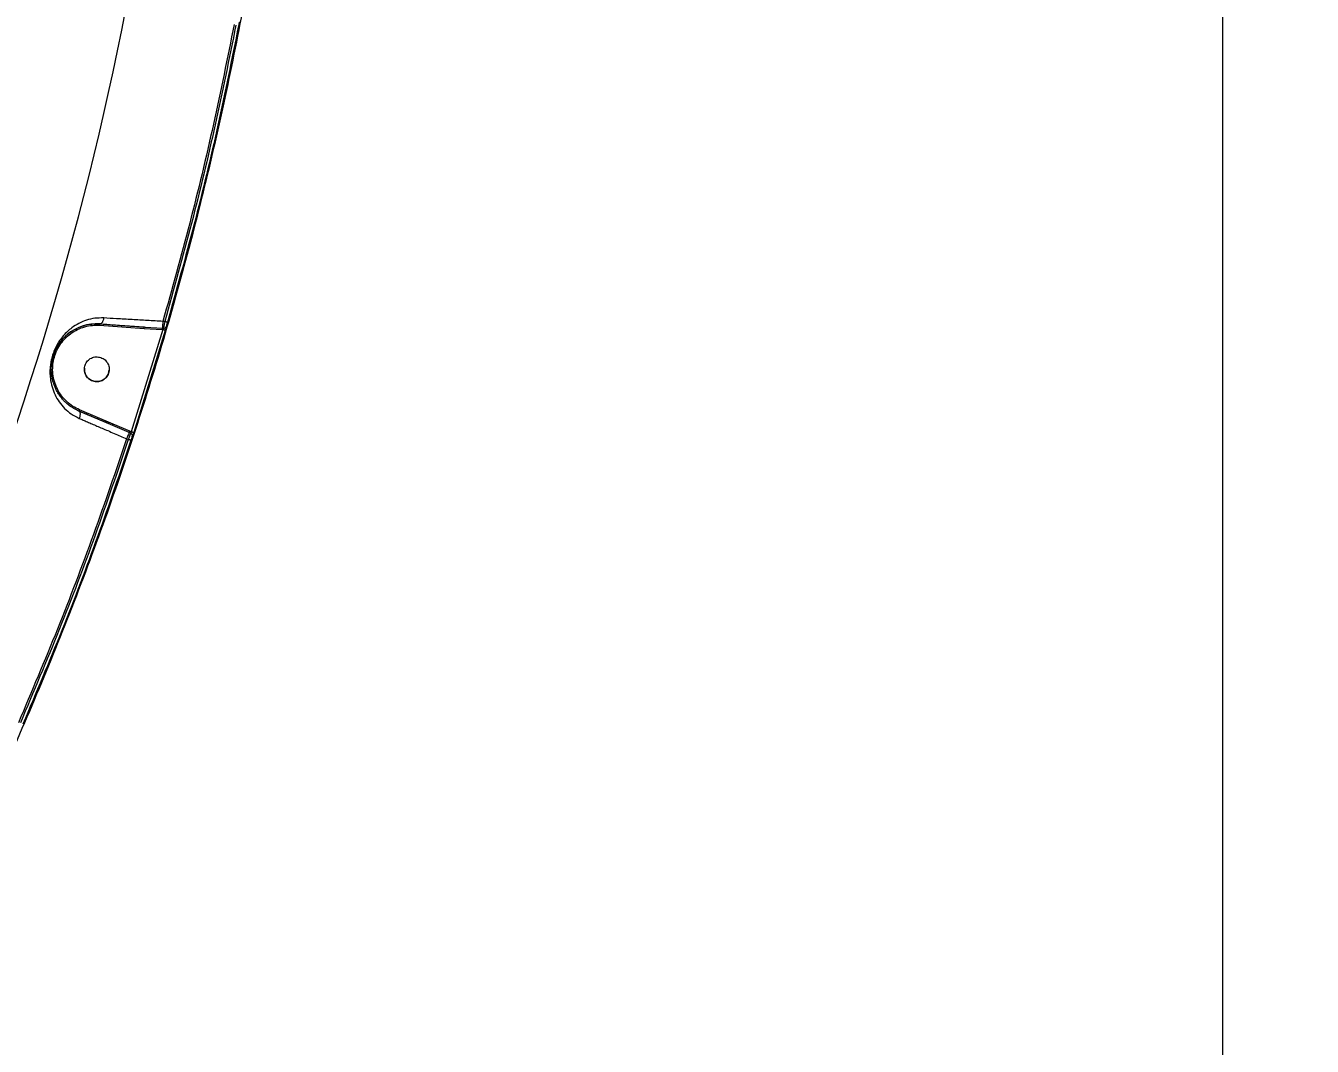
# Model space of a CAD drawing. Header units: millimetres. Extents: x -5713 to 5719, y -6024 to 5481.
# Drawn here: x 2279.6 to 2746.3, y 831.2 to 1201.3 of the extents above; entities that cross this region are included whole.
import ezdxf

# ---------------------------------------------------------------- set-up
doc = ezdxf.new("R2010")
doc.units = ezdxf.units.MM
for name, color, linetype in [('DIKOM_ОБЪЕКТ', 7, 'Continuous'), ('DIKOM_РАЗМЕР_ЗОНА', 7, 'Continuous'), ('DIKOM_РАЗМЕР_ОБЪЕКТА', 7, 'Continuous')]:
    doc.layers.add(name, color=color, linetype=linetype)
doc.styles.add('style1', font='arial.ttf', dxfattribs={"width": 0.8})
doc.dimstyles.new('1-50', dxfattribs={"dimtxt": 300, "dimasz": 200, "dimexe": 100, "dimexo": 0, "dimgap": 100, "dimtad": 1, "dimdec": 0, "dimtxsty": 'style1', "dimcen": 0, "dimclrd": 7, "dimclre": 7, "dimadec": 1, "dimazin": 2, "dimtfac": 1, "dimtdec": 0, "dimtmove": 1, "dimatfit": 3, "dimfxl": 0, "dimlwd": 25, "dimlwe": 18, "dimarcsym": 0})

# ---------------------------------------------------------------- blocks, each defined once
blk = doc.blocks.new('*D16')
at = {"layer": 'Defpoints', "color": 0, "transparency": 16777216}
for p in [(2713.82, 2377.67), (-3598.04, -60.3), (-3598.04, -5183.86)]:
    blk.add_point(p, dxfattribs=at)
at = {"layer": 'DIKOM_РАЗМЕР_ОБЪЕКТА', "color": 7, "lineweight": 18, "transparency": 16777216}
for p, q in [((2713.82, 2377.67), (2713.82, -5283.86)), ((-3598.04, -60.3), (-3598.04, -5283.86))]:
    blk.add_line(p, q, dxfattribs=at)
at = {"layer": 'DIKOM_РАЗМЕР_ОБЪЕКТА', "color": 7, "lineweight": 25, "transparency": 16777216}
blk.add_line((2513.82, -5183.86), (-3398.04, -5183.86), dxfattribs=at)
at = {"layer": 'DIKOM_РАЗМЕР_ОБЪЕКТА', "color": 7, "transparency": 16777216}
for points in [[(-3398.04, -5150.53), (-3398.04, -5217.2), (-3598.04, -5183.86)], [(2513.82, -5150.53), (2513.82, -5217.2), (2713.82, -5183.86)]]:
    blk.add_solid(points, dxfattribs=at)
at = {"layer": 'DIKOM_РАЗМЕР_ОБЪЕКТА', "color": 0, "transparency": 16777216, "insert": (-444.93, -4930.59), "char_height": 300, "attachment_point": 5, "style": 'style1'}
blk.add_mtext('6300', dxfattribs=at)
blk = doc.blocks.new('*D15')
at = {"layer": 'Defpoints', "color": 0, "transparency": 16777216}
for p in [(-612.28, 3980.94), (4699.87, 3980.94), (684.19, -2271.39)]:
    blk.add_point(p, dxfattribs=at)
at = {"layer": 'DIKOM_РАЗМЕР_ОБЪЕКТА', "color": 7, "lineweight": 18, "transparency": 16777216}
for p, q in [((-612.28, 3980.94), (4799.87, 3980.94)), ((684.19, -2271.39), (4799.87, -2271.39))]:
    blk.add_line(p, q, dxfattribs=at)
at = {"layer": 'DIKOM_РАЗМЕР_ОБЪЕКТА', "color": 7, "lineweight": 25, "transparency": 16777216}
blk.add_line((4699.87, -2071.39), (4699.87, 3780.94), dxfattribs=at)
at = {"layer": 'DIKOM_РАЗМЕР_ОБЪЕКТА', "color": 7, "transparency": 16777216}
for points in [[(4666.54, 3780.94), (4733.21, 3780.94), (4699.87, 3980.94)], [(4666.54, -2071.39), (4733.21, -2071.39), (4699.87, -2271.39)]]:
    blk.add_solid(points, dxfattribs=at)
at = {"layer": 'DIKOM_РАЗМЕР_ОБЪЕКТА', "color": 0, "transparency": 16777216, "insert": (4446.7, 2209.88), "char_height": 300, "attachment_point": 5, "rotation": 90, "style": 'style1'}
blk.add_mtext('6250', dxfattribs=at)
blk = doc.blocks.new('*D14')
at = {"layer": 'Defpoints', "color": 0, "transparency": 16777216}
for p in [(3820.87, 1133.89), (-5713.04, -129.05), (3820.87, -5924.39)]:
    blk.add_point(p, dxfattribs=at)
at = {"layer": 'DIKOM_РАЗМЕР_ЗОНА', "color": 7, "lineweight": 18, "transparency": 16777216}
for p, q in [((3820.87, 1133.89), (3820.87, -6024.39)), ((-5713.04, -129.05), (-5713.04, -6024.39))]:
    blk.add_line(p, q, dxfattribs=at)
at = {"layer": 'DIKOM_РАЗМЕР_ЗОНА', "color": 7, "lineweight": 25, "transparency": 16777216}
blk.add_line((-5513.04, -5924.39), (3620.87, -5924.39), dxfattribs=at)
at = {"layer": 'DIKOM_РАЗМЕР_ЗОНА', "color": 7, "transparency": 16777216}
for points in [[(-5513.04, -5891.06), (-5513.04, -5957.73), (-5713.04, -5924.39)], [(3620.87, -5891.06), (3620.87, -5957.73), (3820.87, -5924.39)]]:
    blk.add_solid(points, dxfattribs=at)
at = {"layer": 'DIKOM_РАЗМЕР_ЗОНА', "color": 0, "transparency": 16777216, "insert": (-409.5, -5671.22), "char_height": 300, "attachment_point": 5, "style": 'style1'}
blk.add_mtext('9600', dxfattribs=at)
blk = doc.blocks.new('*D13')
at = {"layer": 'Defpoints', "color": 0, "transparency": 16777216}
for p in [(-612.24, 5480.95), (971.69, -4271.39), (5619.37, -4271.39)]:
    blk.add_point(p, dxfattribs=at)
at = {"layer": 'DIKOM_РАЗМЕР_ЗОНА', "color": 7, "lineweight": 18, "transparency": 16777216}
for p, q in [((-612.24, 5480.95), (5719.37, 5480.95)), ((971.69, -4271.39), (5719.37, -4271.39))]:
    blk.add_line(p, q, dxfattribs=at)
at = {"layer": 'DIKOM_РАЗМЕР_ЗОНА', "color": 7, "lineweight": 25, "transparency": 16777216}
blk.add_line((5619.37, 5280.95), (5619.37, -4071.39), dxfattribs=at)
at = {"layer": 'DIKOM_РАЗМЕР_ЗОНА', "color": 7, "transparency": 16777216}
for points in [[(5586.04, 5280.95), (5652.71, 5280.95), (5619.37, 5480.95)], [(5586.04, -4071.39), (5652.71, -4071.39), (5619.37, -4271.39)]]:
    blk.add_solid(points, dxfattribs=at)
at = {"layer": 'DIKOM_РАЗМЕР_ЗОНА', "color": 0, "transparency": 16777216, "insert": (5366.2, 2209.88), "char_height": 300, "attachment_point": 5, "rotation": 90, "style": 'style1'}
blk.add_mtext('9750', dxfattribs=at)

msp = doc.modelspace()

# ---------------------------------------------------------------- linework, layer by layer
at = {"layer": 'DIKOM_ОБЪЕКТ', "color": 7, "linetype": 'Continuous', "lineweight": 15}
for p, q in [((2306.45, 1092.71), (2322.55, 1091.56)), ((2306.49, 1093.21), (2306.49, 1093.21)), ((2306.49, 1093.21), (2322.59, 1092.06)), ((2322.59, 1092.06), (2323, 1092.03)), ((2330.07, 1094.03), (2329.4, 1094.08)), ((2329.32, 1091.12), (2317.86, 1054.06)), ((2330.28, 1090.84), (2318.81, 1053.75)), ((2322.55, 1091.56), (2329.19, 1091.13)), ((2323, 1092.03), (2329.22, 1091.62)), ((2329.19, 1091.13), (2329.22, 1091.62)), ((2329.19, 1091.13), (2329.32, 1091.12)), ((2329.22, 1091.62), (2329.63, 1091.59)), ((2298.9, 1061.58), (2298.9, 1061.58)), ((2311.21, 1056.38), (2298.9, 1061.58)), ((2311.4, 1056.84), (2299.09, 1062.04)), ((2317.2, 1053.8), (2311.21, 1056.38)), ((2317.39, 1054.26), (2311.4, 1056.84)), ((2316.85, 1051.28), (2316.24, 1051.53)), ((2317.74, 1053.57), (2317.2, 1053.8)), ((2317.86, 1054.06), (2317.39, 1054.26))]:
    msp.add_line(p, q, dxfattribs=at)
at = {"layer": 'DIKOM_ОБЪЕКТ', "color": 7, "linetype": 'Continuous', "lineweight": 15, "flags": 128}
for points in [[(2322.55, 1091.56), (2322.56, 1091.66), (2322.57, 1091.75), (2322.57, 1091.84), (2322.58, 1091.91), (2322.58, 1091.97), (2322.59, 1092.02), (2322.59, 1092.05), (2322.59, 1092.06)], [(2329.4, 1094.08), (2329.37, 1093.64), (2329.34, 1093.22), (2329.31, 1092.83), (2329.28, 1092.47), (2329.26, 1092.16), (2329.24, 1091.91), (2329.23, 1091.73), (2329.22, 1091.62)], [(2331.03, 1093.75), (2331, 1093.76), (2330.95, 1093.78), (2330.85, 1093.8), (2330.73, 1093.84), (2330.59, 1093.88), (2330.43, 1093.93), (2330.25, 1093.98), (2330.07, 1094.03)], [(2330.28, 1090.84), (2330.26, 1090.85), (2330.2, 1090.86), (2330.11, 1090.89), (2329.99, 1090.92), (2329.84, 1090.97), (2329.68, 1091.01), (2329.51, 1091.06), (2329.32, 1091.12)], [(2311.4, 1056.84), (2311.36, 1056.75), (2311.33, 1056.66), (2311.29, 1056.58), (2311.26, 1056.51), (2311.24, 1056.45), (2311.22, 1056.41), (2311.21, 1056.39), (2311.21, 1056.38)], [(2317.2, 1053.8), (2317.16, 1053.7), (2317.09, 1053.53), (2316.99, 1053.3), (2316.87, 1053.02), (2316.73, 1052.69), (2316.58, 1052.32), (2316.41, 1051.94), (2316.24, 1051.53)], [(2317.8, 1050.96), (2317.77, 1050.97), (2317.72, 1050.99), (2317.63, 1051.02), (2317.51, 1051.06), (2317.37, 1051.11), (2317.2, 1051.16), (2317.03, 1051.22), (2316.85, 1051.28)], [(2317.2, 1053.8), (2317.21, 1053.82), (2317.22, 1053.86), (2317.24, 1053.9), (2317.27, 1053.96), (2317.29, 1054.03), (2317.33, 1054.1), (2317.36, 1054.18), (2317.39, 1054.26)], [(2318.81, 1053.75), (2318.79, 1053.76), (2318.73, 1053.78), (2318.64, 1053.8), (2318.52, 1053.84), (2318.38, 1053.89), (2318.22, 1053.94), (2318.04, 1054), (2317.86, 1054.06)]]:
    msp.add_lwpolyline(points, dxfattribs=at)
at = {"layer": 'DIKOM_ОБЪЕКТ', "color": 7, "linetype": 'Continuous', "lineweight": 15}
for centre, radius, start, end in [((1168.94, 1429.62), 1168.37, 334.22698, 358.53069), ((2305.41, 1076.74), 16.5, 86.2628, 174.6099), ((2329.7, 1092.58), 0.997, 265.6589, 343.1223), ((2317.36, 1052.65), 0.999, 342.5801, 67.1594)]:
    msp.add_arc(centre, radius, start, end, dxfattribs=at)
for points, knots in [([(2378.19, 1389.91), (2377.85, 1380.35), (2377.07, 1358.62), (2374.55, 1324.78), (2370.88, 1288.63), (2366.13, 1252.83), (2360.36, 1217.39), (2353.54, 1182.14), (2345.63, 1146.9), (2336.62, 1111.7), (2326.48, 1076.58), (2315.29, 1041.78), (2303.05, 1007.34), (2289.86, 973.48), (2275.75, 940.23), (2260.73, 907.63), (2244.82, 875.44), (2233.42, 854.4), (2227.71, 843.88)], [0, 0, 0, 0, 0.050175, 0.114106, 0.178036, 0.240825, 0.303614, 0.366403, 0.429192, 0.493122, 0.557053, 0.620983, 0.684914, 0.748844, 0.811633, 0.874422, 0.937211, 1, 1, 1, 1]), ([(2355.25, 1201.76), (2352.82, 1189.69), (2347.95, 1165.56), (2339.33, 1129.65), (2332.71, 1105.94), (2329.4, 1094.08)], [0, 0, 0, 0, 0.333385, 0.666615, 1, 1, 1, 1]), ([(2355.87, 1201.5), (2353.44, 1189.46), (2348.58, 1165.37), (2339.98, 1129.53), (2333.37, 1105.86), (2330.07, 1094.03)], [0, 0, 0, 0, 0.333385, 0.666615, 1, 1, 1, 1]), ([(2357.18, 1202.78), (2357.17, 1202.73), (2357.14, 1202.64), (2357.05, 1202.29), (2356.95, 1201.83), (2356.89, 1201.49), (2356.85, 1201.31)], [0, 0, 0, 0, 0.249939, 0.499891, 0.749494, 1, 1, 1, 1]), ([(2307.92, 1095.33), (2306.84, 1095.33), (2304.69, 1095.32), (2301.69, 1094.59), (2298.89, 1093.43), (2296.6, 1091.99), (2294.75, 1090.44), (2293.27, 1088.91), (2292.02, 1087.28), (2291, 1085.64), (2290.17, 1083.99), (2289.48, 1082.25), (2288.96, 1080.43), (2288.61, 1078.59), (2288.44, 1076.81), (2288.42, 1075.07), (2288.59, 1072.88), (2289.12, 1070.3), (2290.2, 1067.47), (2291.71, 1064.85), (2293.67, 1062.5), (2296.06, 1060.42), (2298.04, 1059.42), (2299.02, 1058.92)], [0, 0, 0, 0, 0.062835, 0.124953, 0.187444, 0.249835, 0.291963, 0.334036, 0.374914, 0.407365, 0.437692, 0.469232, 0.500407, 0.530884, 0.563206, 0.593507, 0.626001, 0.68791, 0.750137, 0.812583, 0.87495, 0.937431, 1, 1, 1, 1]), ([(2298.9, 1061.58), (2298.3, 1061.86), (2297.1, 1062.43), (2295.5, 1063.51), (2294.2, 1064.6), (2293.13, 1065.7), (2292.27, 1066.73), (2291.5, 1067.84), (2290.83, 1068.98), (2290.26, 1070.18), (2289.78, 1071.42), (2289.39, 1072.71), (2289.1, 1074.1), (2288.93, 1075.55), (2288.89, 1077.08), (2289, 1078.68), (2289.29, 1080.4), (2289.79, 1082.14), (2290.46, 1083.78), (2291.25, 1085.25), (2292.2, 1086.68), (2293.35, 1088.05), (2294.69, 1089.33), (2296.14, 1090.43), (2297.69, 1091.36), (2299.29, 1092.1), (2301.25, 1092.75), (2303.6, 1093.24), (2305.52, 1093.22), (2306.49, 1093.21)], [0, 0, 0, 0, 0.041122, 0.082587, 0.125158, 0.154728, 0.187629, 0.218804, 0.250097, 0.281385, 0.312485, 0.343469, 0.37449, 0.407979, 0.437274, 0.468706, 0.500293, 0.531683, 0.562916, 0.594272, 0.625542, 0.665366, 0.70846, 0.750405, 0.791942, 0.835522, 0.875186, 0.93728, 1, 1, 1, 1]), ([(2299.09, 1062.04), (2298.3, 1062.43), (2296.67, 1063.22), (2294.49, 1064.95), (2292.56, 1067.06), (2291.03, 1069.53), (2289.97, 1072.24), (2289.42, 1075.05), (2289.37, 1077.82), (2289.78, 1080.49), (2290.63, 1083.06), (2291.93, 1085.51), (2293.69, 1087.76), (2295.87, 1089.69), (2298.36, 1091.2), (2301.03, 1092.21), (2303.76, 1092.75), (2305.57, 1092.72), (2306.45, 1092.71)], [0, 0, 0, 0, 0.059133, 0.121061, 0.185002, 0.25, 0.314998, 0.378939, 0.440867, 0.5, 0.559133, 0.621061, 0.685002, 0.75, 0.814998, 0.878939, 0.940867, 1, 1, 1, 1]), ([(2307.92, 1095.33), (2307.89, 1095.14), (2307.82, 1094.76), (2307.65, 1094.26), (2307.45, 1093.85), (2307.17, 1093.48), (2306.84, 1093.23), (2306.59, 1093.21), (2306.49, 1093.21)], [0, 0, 0, 0, 0.161155, 0.319316, 0.469169, 0.60659, 0.834659, 1, 1, 1, 1]), ([(2306.49, 1093.21), (2308.17, 1093.09), (2311.53, 1092.85), (2316.96, 1092.46), (2320.71, 1092.19), (2322.59, 1092.06)], [0, 0, 0, 0, 0.334016, 0.667658, 1, 1, 1, 1]), ([(2329.4, 1094.08), (2328.46, 1094.13), (2326.57, 1094.24), (2323.76, 1094.41), (2320.98, 1094.57), (2317.21, 1094.79), (2312.75, 1095.05), (2309.45, 1095.24), (2307.92, 1095.33)], [0, 0, 0, 0, 0.125186, 0.25037, 0.375546, 0.500318, 0.76712, 1, 1, 1, 1]), ([(2330.07, 1094.03), (2330.01, 1093.71), (2329.89, 1093.14), (2329.75, 1092.38), (2329.66, 1091.82), (2329.64, 1091.67), (2329.63, 1091.59)], [0, 0, 0, 0, 0.274579, 0.499904, 0.755153, 1, 1, 1, 1]), ([(2330.66, 1092.3), (2330.65, 1092.25), (2330.64, 1092.15), (2330.55, 1091.8), (2330.43, 1091.35), (2330.33, 1091.01), (2330.28, 1090.84)], [0, 0, 0, 0, 0.250064, 0.499996, 0.749946, 1, 1, 1, 1]), ([(2331.03, 1093.75), (2330.98, 1093.58), (2330.88, 1093.24), (2330.76, 1092.79), (2330.68, 1092.44), (2330.67, 1092.34), (2330.66, 1092.3)], [0, 0, 0, 0, 0.250051, 0.499999, 0.749933, 1, 1, 1, 1]), ([(2329.63, 1091.59), (2329.63, 1091.58), (2329.62, 1091.57), (2329.6, 1091.53), (2329.57, 1091.48), (2329.52, 1091.4), (2329.44, 1091.28), (2329.36, 1091.18), (2329.32, 1091.12)], [0, 0, 0, 0, 0.117018, 0.238573, 0.36617, 0.501113, 0.719873, 1, 1, 1, 1]), ([(2301.01, 1077.16), (2300.97, 1076.78), (2300.87, 1075.82), (2301.5, 1074.33), (2302.69, 1072.97), (2303.8, 1072.57), (2304.36, 1072.36)], [0, 0, 0, 0, 0.175913, 0.450609, 0.725304, 1, 1, 1, 1]), ([(2304.36, 1072.36), (2304.95, 1072.29), (2306.13, 1072.15), (2307.84, 1072.81), (2309.12, 1074.03), (2309.82, 1075.31), (2309.81, 1076.11), (2309.81, 1076.32)], [0, 0, 0, 0, 0.229378, 0.458757, 0.688135, 0.917514, 1, 1, 1, 1]), ([(2298.9, 1061.58), (2298.98, 1061.53), (2299.18, 1061.4), (2299.33, 1061.01), (2299.38, 1060.53), (2299.34, 1060.04), (2299.23, 1059.49), (2299.09, 1059.11), (2299.02, 1058.92)], [0, 0, 0, 0, 0.164998, 0.393629, 0.531665, 0.681986, 0.840023, 1, 1, 1, 1]), ([(2311.21, 1056.38), (2309.08, 1057.28), (2304.81, 1059.08), (2300.87, 1060.75), (2298.9, 1061.58)], [0, 0, 0, 0, 0.497715, 1, 1, 1, 1]), ([(2299.02, 1058.92), (2299.5, 1058.71), (2300.48, 1058.29), (2302.03, 1057.63), (2303.71, 1056.91), (2305.51, 1056.14), (2307.41, 1055.32), (2309.51, 1054.42), (2311.71, 1053.48), (2314, 1052.49), (2315.49, 1051.85), (2316.24, 1051.53)], [0, 0, 0, 0, 0.089243, 0.184051, 0.284424, 0.390362, 0.501864, 0.614726, 0.750211, 0.875104, 1, 1, 1, 1]), ([(2316.24, 1051.53), (2312.3, 1039.93), (2304.42, 1016.73), (2291.33, 982.37), (2281.77, 959.8), (2277, 948.52)], [0, 0, 0, 0, 0.333385, 0.666615, 1, 1, 1, 1]), ([(2316.85, 1051.28), (2312.92, 1039.7), (2305.05, 1016.54), (2291.99, 982.25), (2282.46, 959.73), (2277.69, 948.47)], [0, 0, 0, 0, 0.333385, 0.666615, 1, 1, 1, 1]), ([(2317.74, 1053.57), (2317.71, 1053.5), (2317.64, 1053.36), (2317.43, 1052.83), (2317.16, 1052.12), (2316.96, 1051.57), (2316.85, 1051.28)], [0, 0, 0, 0, 0.249254, 0.499964, 0.736124, 1, 1, 1, 1]), ([(2317.86, 1054.06), (2317.85, 1054), (2317.83, 1053.88), (2317.8, 1053.73), (2317.77, 1053.62), (2317.75, 1053.59), (2317.74, 1053.57)], [0, 0, 0, 0, 0.267438, 0.500191, 0.752408, 1, 1, 1, 1]), ([(2318.31, 1052.35), (2318.29, 1052.31), (2318.25, 1052.23), (2318.12, 1051.9), (2317.97, 1051.46), (2317.85, 1051.13), (2317.8, 1050.96)], [0, 0, 0, 0, 0.250002, 0.499979, 0.749707, 1, 1, 1, 1]), ([(2318.81, 1053.75), (2318.76, 1053.58), (2318.65, 1053.25), (2318.49, 1052.81), (2318.37, 1052.48), (2318.33, 1052.4), (2318.31, 1052.35)], [0, 0, 0, 0, 0.250298, 0.500023, 0.749999, 1, 1, 1, 1])]:
    msp.add_open_spline(points, degree=3, knots=knots, dxfattribs=at)
for points in [[(2356.85, 1201.31), (2354.42, 1189.26), (2349.56, 1165.15), (2340.95, 1129.28), (2334.34, 1105.6), (2331.03, 1093.75)], [(2306.45, 1092.71), (2306.46, 1092.77), (2306.47, 1092.9), (2306.48, 1093.07), (2306.49, 1093.18), (2306.49, 1093.2), (2306.49, 1093.21)], [(2304.36, 1072.36), (2303.81, 1072.57), (2302.69, 1072.97), (2301.48, 1074.34), (2300.85, 1076.02), (2300.92, 1077.82), (2301.68, 1079.46), (2303, 1080.67), (2304.7, 1081.33), (2305.88, 1081.19), (2306.46, 1081.12)], [(2306.46, 1081.12), (2307.02, 1080.91), (2308.13, 1080.51), (2309.35, 1079.14), (2309.97, 1077.46), (2309.9, 1075.66), (2309.15, 1074.02), (2307.83, 1072.81), (2306.13, 1072.15), (2304.95, 1072.29), (2304.36, 1072.36)], [(2299.09, 1062.04), (2299.07, 1061.98), (2299.01, 1061.86), (2298.95, 1061.71), (2298.91, 1061.6), (2298.9, 1061.59), (2298.9, 1061.58)], [(2317.8, 1050.96), (2313.86, 1039.38), (2305.99, 1016.2), (2292.92, 981.88), (2283.38, 959.34), (2278.61, 948.07)]]:
    msp.add_open_spline(points, degree=3, dxfattribs=at)

# ---------------------------------------------------------------- dimensions: what is measured, and where the dimension line sits
at = {"layer": 'DIKOM_РАЗМЕР_ЗОНА'}
dim = msp.add_linear_dim(base=(5619.37, -4271.39), p1=(-612.24, 5480.95), p2=(971.69, -4271.39), angle=90, text='9750', dimstyle='1-50', override={"dimscale": 1, "dimtix": 0, "dimtofl": 1, "dimtmove": 1, "dimatfit": 3}, dxfattribs=at)
dim.commit()
dim.dimension.update_dxf_attribs({"geometry": '*D13', "text_midpoint": (5619.37, 2209.88), "dimtype": 160})
dim = msp.add_linear_dim(base=(3820.87, -5924.39), p1=(-5713.04, -129.05), p2=(3820.87, 1133.89), text='9600', dimstyle='1-50', override={"dimscale": 1, "dimtix": 0, "dimtofl": 1, "dimtmove": 1, "dimatfit": 3}, dxfattribs=at)
dim.commit()
dim.dimension.update_dxf_attribs({"geometry": '*D14', "text_midpoint": (-409.5, -5924.39), "dimtype": 160})
at = {"layer": 'DIKOM_РАЗМЕР_ОБЪЕКТА'}
dim = msp.add_linear_dim(base=(4699.87, 3980.94), p1=(684.19, -2271.39), p2=(-612.28, 3980.94), angle=90, text='6250', dimstyle='1-50', override={"dimscale": 1, "dimtix": 0, "dimtofl": 1, "dimtmove": 1, "dimatfit": 3}, dxfattribs=at)
dim.commit()
dim.dimension.update_dxf_attribs({"geometry": '*D15', "text_midpoint": (4699.87, 2209.88), "dimtype": 160})
dim = msp.add_linear_dim(base=(-3598.04, -5183.86), p1=(2713.82, 2377.67), p2=(-3598.04, -60.3), text='6300', dimstyle='1-50', override={"dimscale": 1, "dimtix": 0, "dimtofl": 1, "dimtmove": 1, "dimatfit": 3}, dxfattribs=at)
dim.commit()
dim.dimension.update_dxf_attribs({"geometry": '*D16', "text_midpoint": (-444.93, -5183.86), "dimtype": 160})

doc.saveas('drawing.dxf')
